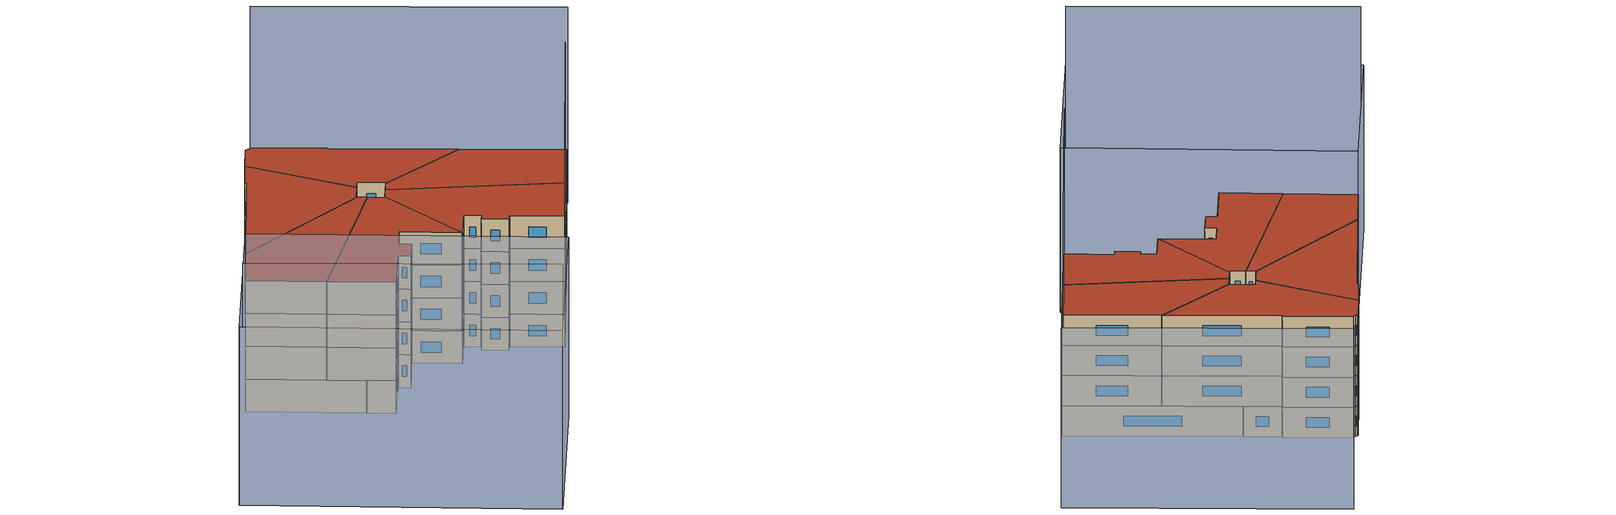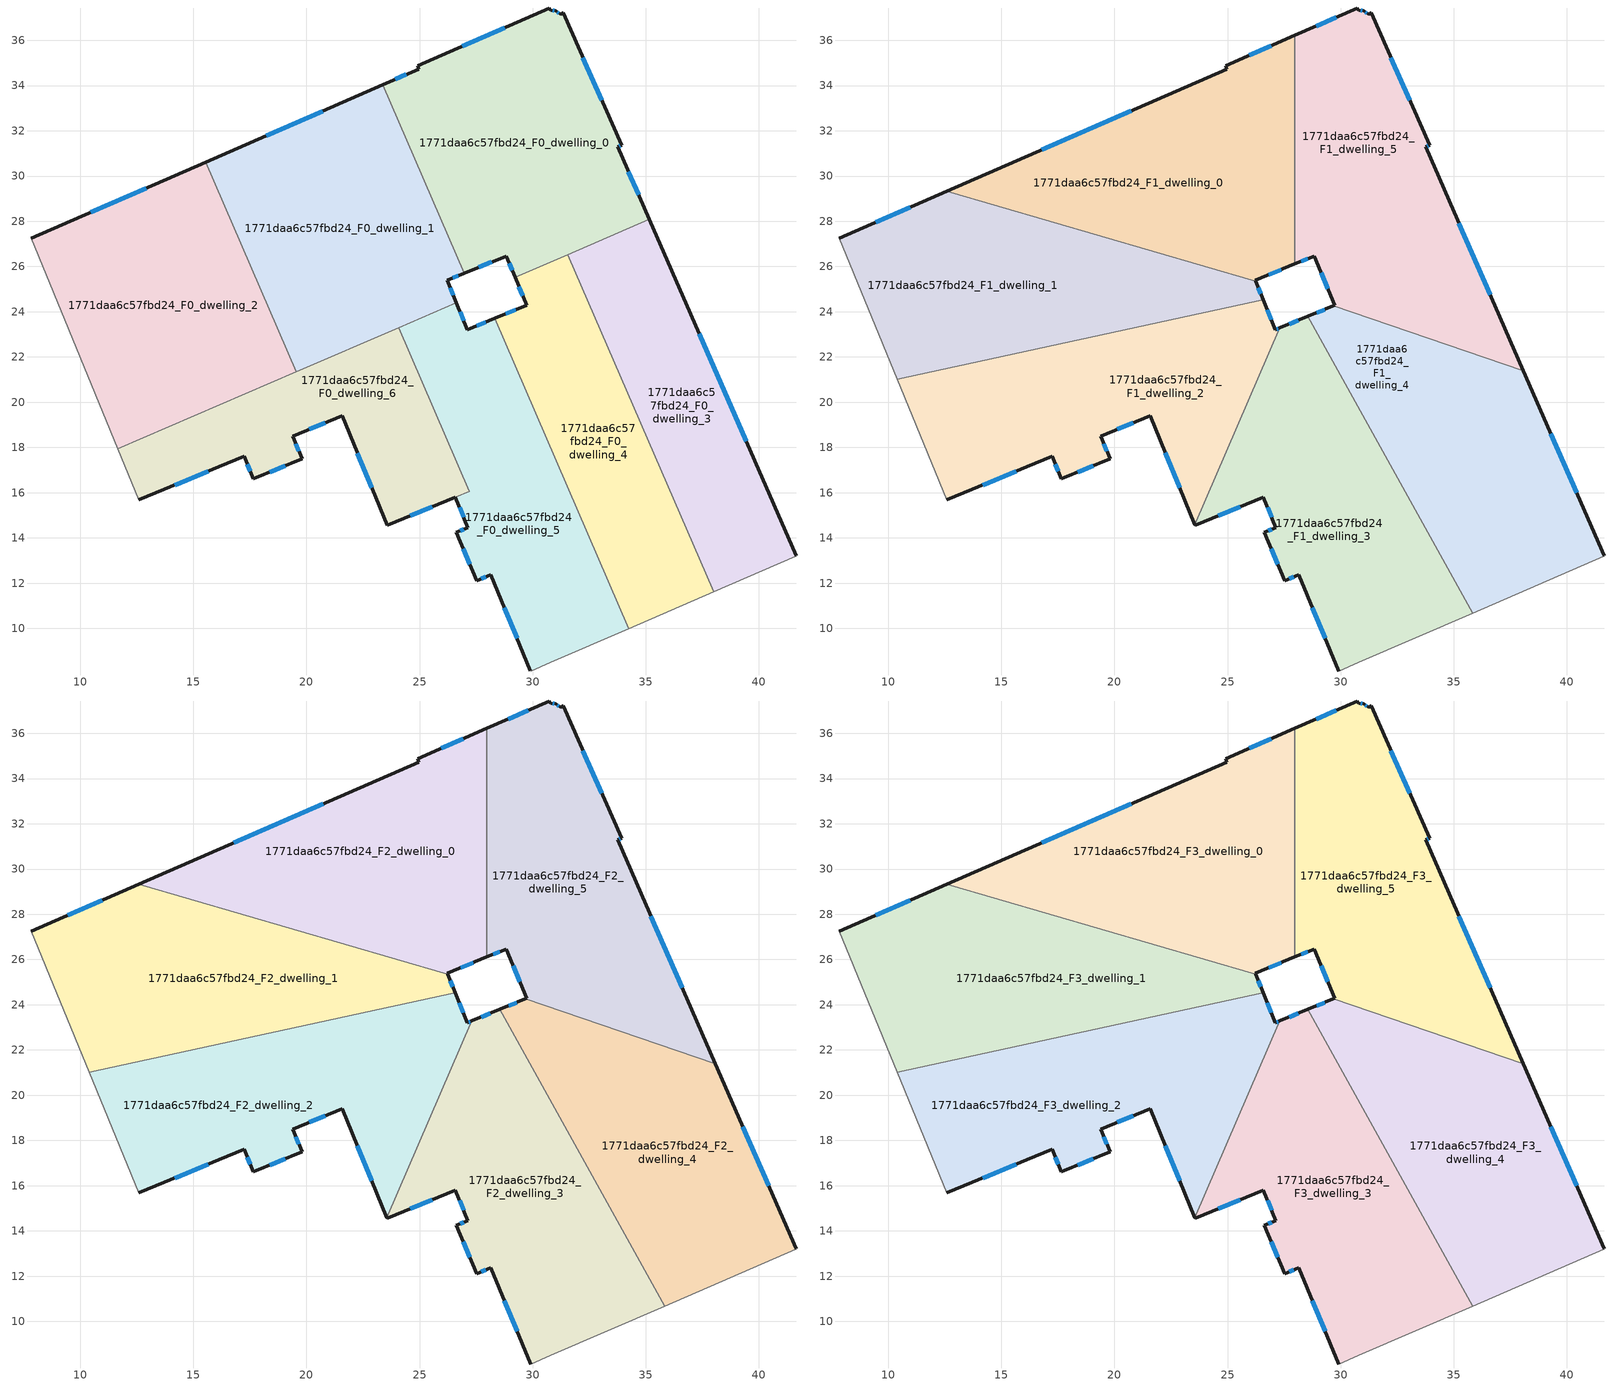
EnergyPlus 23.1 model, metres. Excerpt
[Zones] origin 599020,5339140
1771daa6c57fbd24_F0_dwelling_0
 floor ground (EU_floor_Construction): 31.34,37.21 33.94,31.36 33.76,31.29 35.16,28.08 29.22,25.51 28.83,26.46 26.98,25.7 23.38,34.04 24.96,34.73 24.92,34.88 30.74,37.43 30.81,37.33 31.02,37.3 31.23,37.16 z0
 wall outside (EU_wall_Construction): 35.16,28.08 33.76,31.29 33.94,31.36 31.34,37.21 31.23,37.16 31.02,37.3 30.81,37.33 30.74,37.43 24.92,34.88 24.96,34.73 23.38,34.04 / 26.98,25.7 28.83,26.46 29.22,25.51 z0:3
 wall to 1771daa6c57fbd24_F0_dwelling_1 (EU_wall_Construction): 23.38,34.04 26.98,25.7 z0:3
 wall to 1771daa6c57fbd24_F0_dwelling_3 (EU_wall_Construction): 31.56,26.52 35.16,28.08 z0:3
 wall to 1771daa6c57fbd24_F0_dwelling_4 (EU_wall_Construction): 29.22,25.51 31.56,26.52 z0:3
 window (EU_Window_Construction): 34.68,29.17 34.24,30.19 / 28.96,26.14 29.09,25.84 / 27.61,25.96 28.2,26.2 / 24.42,34.49 23.92,34.27 / 28.76,36.56 26.9,35.75 / 30.95,37.31 30.88,37.32 / 31.16,37.2 31.09,37.25 / 33.05,33.35 32.23,35.22 / 33.82,31.31 33.88,31.33 z1.02:1.98
1771daa6c57fbd24_F0_dwelling_1
 floor ground (EU_floor_Construction): 23.38,34.04 26.98,25.7 26.22,25.39 26.62,24.39 19.55,21.34 15.55,30.61 z0
 wall outside (EU_wall_Construction): 23.38,34.04 15.55,30.61 / 26.62,24.39 26.22,25.39 26.98,25.7 z0:3
 wall to 1771daa6c57fbd24_F0_dwelling_2 (EU_wall_Construction): 15.55,30.61 19.55,21.34 z0:3
 wall to 1771daa6c57fbd24_F0_dwelling_6 (EU_wall_Construction): 19.55,21.34 24.09,23.3 z0:3
 wall to 1771daa6c57fbd24_F0_dwelling_5 (EU_wall_Construction): 24.09,23.3 26.62,24.39 z0:3
 window (EU_Window_Construction): 20.72,32.87 18.21,31.78 / 26.48,25.49 26.72,25.59 / 26.49,24.73 26.36,25.05 z1.02:1.98
1771daa6c57fbd24_F0_dwelling_2
 floor ground (EU_floor_Construction): 15.55,30.61 19.55,21.34 11.66,17.93 7.84,27.24 z0
 wall outside (EU_wall_Construction): 15.55,30.61 7.84,27.24 z0:3
 wall adiabatic (EU_wall_Construction): 7.84,27.24 11.66,17.93 z0:3
 wall to 1771daa6c57fbd24_F0_dwelling_6 (EU_wall_Construction): 11.66,17.93 19.55,21.34 z0:3
 window (EU_Window_Construction): 12.92,29.47 10.46,28.39 z1.02:1.98
1771daa6c57fbd24_F0_dwelling_3
 floor ground (EU_floor_Construction): 35.16,28.08 41.65,13.22 41.64,13.18 38,11.61 31.56,26.53 z0
 wall outside (EU_wall_Construction): 41.65,13.22 35.16,28.08 z0:3
 wall adiabatic (EU_wall_Construction): 38,11.61 41.64,13.18 41.65,13.22 z0:3
 wall to 1771daa6c57fbd24_F0_dwelling_4 (EU_wall_Construction): 31.56,26.53 38,11.61 z0:3
 window (EU_Window_Construction): 39.44,18.28 37.37,23.02 z1.02:1.98
1771daa6c57fbd24_F0_dwelling_4
 floor ground (EU_floor_Construction): 31.56,26.53 38,11.61 34.25,9.99 28.33,23.7 29.74,24.28 29.22,25.51 z0
 wall outside (EU_wall_Construction): 29.22,25.51 29.74,24.28 28.33,23.7 z0:3
 wall adiabatic (EU_wall_Construction): 34.25,9.99 38,11.61 z0:3
 wall to 1771daa6c57fbd24_F0_dwelling_5 (EU_wall_Construction): 28.33,23.7 34.25,9.99 z0:3
 window (EU_Window_Construction): 29.4,25.09 29.56,24.7 / 29.26,24.08 28.81,23.9 z1.02:1.98
1771daa6c57fbd24_F0_dwelling_5
 floor ground (EU_floor_Construction): 28.33,23.7 34.25,9.99 30.81,8.51 29.91,8.11 28.15,12.36 27.52,12.1 26.63,14.25 27.14,14.46 26.58,15.8 27.21,16.06 24.09,23.3 26.62,24.39 27.11,23.2 z0
 wall outside (EU_wall_Construction): 26.58,15.8 27.14,14.46 26.63,14.25 27.52,12.1 28.15,12.36 29.91,8.12 / 28.33,23.7 27.11,23.2 26.62,24.39 z0:3
 wall to 1771daa6c57fbd24_F0_dwelling_6 (EU_wall_Construction): 27.21,16.06 26.58,15.8 / 24.09,23.3 27.21,16.07 z0:3
 wall adiabatic (EU_wall_Construction): 29.91,8.11 30.81,8.51 34.25,9.99 z0:3
 window (EU_Window_Construction): 26.96,14.38 26.8,14.32 / 26.77,15.35 26.95,14.91 / 26.95,23.61 26.79,23.99 / 27.92,23.53 27.53,23.37 / 28.75,10.92 29.31,9.56 / 27.73,12.19 27.94,12.27 / 26.93,13.52 27.22,12.83 z1.02:1.98
1771daa6c57fbd24_F0_dwelling_6
 floor ground (EU_floor_Construction): 24.09,23.3 27.21,16.07 26.58,15.8 23.57,14.56 21.57,19.4 19.39,18.49 19.81,17.5 17.65,16.61 17.24,17.6 12.59,15.68 11.66,17.93 z0
 wall outside (EU_wall_Construction): 12.59,15.68 17.24,17.6 17.65,16.61 19.81,17.5 19.39,18.49 21.57,19.4 23.57,14.56 26.58,15.8 z0:3
 wall adiabatic (EU_wall_Construction): 11.66,17.93 12.59,15.68 z0:3
 window (EU_Window_Construction): 24.59,14.98 25.55,15.38 / 22.25,17.75 22.89,16.21 / 20.13,18.8 20.83,19.09 / 19.66,17.83 19.53,18.15 / 18.38,16.91 19.07,17.19 / 17.38,17.26 17.51,16.95 / 14.17,16.33 15.66,16.95 z1.02:1.98
1771daa6c57fbd24_F1_dwelling_0
 floor to 1771daa6c57fbd24_F0_dwelling_1 (EU_floor_Construction): 23.38,34.04 26.98,25.7 26.22,25.39 26.24,25.34 16.61,28.14 15.55,30.61 z3
 floor to 1771daa6c57fbd24_F0_dwelling_0 (EU_floor_Construction): 27.97,36.22 27.97,26.11 26.98,25.7 23.38,34.04 24.96,34.73 24.92,34.88 z3
 floor to 1771daa6c57fbd24_F0_dwelling_2 (EU_floor_Construction): 15.55,30.61 16.61,28.14 12.58,29.32 z3
 wall outside (EU_wall_Construction): 27.97,36.22 24.92,34.88 24.96,34.73 12.58,29.32 / 26.24,25.34 26.22,25.39 27.97,26.11 z3:6
 wall to 1771daa6c57fbd24_F1_dwelling_5 (EU_wall_Construction): 27.97,26.11 27.97,36.22 z3:6
 wall to 1771daa6c57fbd24_F1_dwelling_1 (EU_wall_Construction): 12.58,29.32 26.24,25.34 z3:6
 window (EU_Window_Construction): 26.93,35.76 25.96,35.33 / 26.82,25.63 27.38,25.86 / 20.75,32.88 16.79,31.16 z4.02:4.98
1771daa6c57fbd24_F1_dwelling_1
 floor to 1771daa6c57fbd24_F0_dwelling_2 (EU_floor_Construction): 16.61,28.14 18.89,22.85 10.4,21.01 7.84,27.24 12.58,29.32 z3
 floor to 1771daa6c57fbd24_F0_dwelling_1 (EU_floor_Construction): 26.24,25.34 26.57,24.53 18.89,22.85 16.61,28.14 z3
 wall outside (EU_wall_Construction): 26.57,24.53 26.24,25.34 / 12.58,29.32 7.84,27.24 z3:6
 wall to 1771daa6c57fbd24_F1_dwelling_2 (EU_wall_Construction): 10.4,21.01 26.57,24.53 z3:6
 wall adiabatic (EU_wall_Construction): 7.84,27.24 10.4,21.01 z3:6
 window (EU_Window_Construction): 26.46,24.8 26.35,25.06 / 10.97,28.61 9.45,27.95 z4.02:4.98
1771daa6c57fbd24_F1_dwelling_2
 floor to 1771daa6c57fbd24_F0_dwelling_6 (EU_floor_Construction): 24.09,23.3 25.7,19.56 23.56,14.59 21.57,19.4 19.39,18.49 19.81,17.5 17.65,16.61 17.24,17.6 12.59,15.68 11.66,17.94 z3
 floor to 1771daa6c57fbd24_F0_dwelling_2 (EU_floor_Construction): 18.89,22.85 19.55,21.34 11.66,17.94 10.4,21.01 z3
 floor to 1771daa6c57fbd24_F0_dwelling_5 (EU_floor_Construction): 26.62,24.39 27.11,23.2 27.31,23.28 25.7,19.56 24.09,23.3 z3
 floor to 1771daa6c57fbd24_F0_dwelling_1 (EU_floor_Construction): 26.57,24.53 26.62,24.39 19.55,21.34 18.89,22.85 z3
 wall outside (EU_wall_Construction): 12.59,15.68 17.24,17.6 17.65,16.61 19.81,17.5 19.39,18.49 21.57,19.4 23.56,14.59 / 27.31,23.28 27.11,23.2 26.57,24.53 z3:6
 wall adiabatic (EU_wall_Construction): 10.4,21.01 12.59,15.68 z3:6
 wall to 1771daa6c57fbd24_F1_dwelling_3 (EU_wall_Construction): 23.56,14.59 27.31,23.28 z3:6
 window (EU_Window_Construction): 19.66,17.83 19.53,18.15 / 18.38,16.91 19.07,17.19 / 17.38,17.26 17.51,16.95 / 14.17,16.33 15.66,16.95 / 26.93,23.65 26.76,24.08 / 27.24,23.25 27.18,23.23 / 22.25,17.76 22.88,16.22 / 20.13,18.8 20.83,19.09 z4.02:4.98
1771daa6c57fbd24_F1_dwelling_3
 floor to 1771daa6c57fbd24_F0_dwelling_5 (EU_floor_Construction): 28.33,23.7 34.25,9.99 29.91,8.12 28.15,12.36 27.52,12.1 26.63,14.25 27.14,14.46 26.58,15.8 27.21,16.06 25.7,19.56 27.31,23.28 z3
 floor to 1771daa6c57fbd24_F0_dwelling_6 (EU_floor_Construction): 25.7,19.56 27.21,16.06 23.57,14.56 23.56,14.59 z3
 floor to 1771daa6c57fbd24_F0_dwelling_4 (EU_floor_Construction): 28.55,23.79 35.84,10.68 34.25,9.99 28.33,23.7 z3
 wall outside (EU_wall_Construction): 23.56,14.59 23.57,14.56 26.58,15.8 27.14,14.46 26.63,14.25 27.52,12.1 28.15,12.36 29.91,8.11 / 28.55,23.79 27.31,23.28 z3:6
 wall to 1771daa6c57fbd24_F1_dwelling_4 (EU_wall_Construction): 35.84,10.68 28.55,23.79 z3:6
 wall adiabatic (EU_wall_Construction): 29.91,8.11 30.81,8.51 35.84,10.68 z3:6
 window (EU_Window_Construction): 28.75,10.92 29.31,9.56 / 27.73,12.19 27.94,12.27 / 26.93,13.52 27.22,12.83 / 26.96,14.38 26.8,14.32 / 26.77,15.35 26.95,14.91 / 24.59,14.98 25.56,15.38 / 28.13,23.62 27.73,23.45 z4.02:4.98
1771daa6c57fbd24_F1_dwelling_4
 floor to 1771daa6c57fbd24_F0_dwelling_3 (EU_floor_Construction): 38.08,21.39 41.65,13.22 41.64,13.18 38,11.61 33.04,23.11 z3
 floor to 1771daa6c57fbd24_F0_dwelling_4 (EU_floor_Construction): 33.04,23.11 38,11.61 35.84,10.68 28.55,23.79 29.68,24.25 z3
 wall outside (EU_wall_Construction): 29.68,24.25 28.55,23.79 / 41.65,13.22 38.08,21.39 z3:6
 wall adiabatic (EU_wall_Construction): 35.84,10.68 41.64,13.18 41.65,13.22 z3:6
 wall to 1771daa6c57fbd24_F1_dwelling_5 (EU_wall_Construction): 38.08,21.39 29.68,24.25 z3:6
 window (EU_Window_Construction): 29.29,24.1 28.93,23.95 / 40.43,16 39.29,18.61 z4.02:4.98
1771daa6c57fbd24_F1_dwelling_5
 floor to 1771daa6c57fbd24_F0_dwelling_0 (EU_floor_Construction): 31.34,37.21 33.94,31.36 33.76,31.29 35.16,28.08 29.22,25.51 28.83,26.46 27.97,26.11 27.97,36.22 30.74,37.43 30.81,37.33 31.02,37.3 31.23,37.16 z3
 floor to 1771daa6c57fbd24_F0_dwelling_3 (EU_floor_Construction): 35.16,28.08 38.08,21.39 33.04,23.11 31.56,26.52 z3
 floor to 1771daa6c57fbd24_F0_dwelling_4 (EU_floor_Construction): 31.56,26.52 33.04,23.11 29.68,24.25 29.74,24.28 29.22,25.51 z3
 wall outside (EU_wall_Construction): 38.08,21.39 33.76,31.29 33.94,31.36 31.34,37.21 31.23,37.16 31.02,37.3 30.81,37.33 30.74,37.43 27.97,36.22 / 27.97,26.11 28.83,26.46 29.74,24.28 29.68,24.25 z3:6
 window (EU_Window_Construction): 33.05,33.35 32.23,35.22 / 33.82,31.31 33.88,31.33 / 36.61,24.76 35.23,27.92 / 29.14,25.72 29.43,25.02 / 28.27,26.23 28.54,26.34 / 29.8,37.02 28.91,36.63 / 30.95,37.31 30.88,37.32 / 31.16,37.2 31.09,37.25 z4.02:4.98
1771daa6c57fbd24_F2_dwelling_0
 floor to 1771daa6c57fbd24_F1_dwelling_0 (EU_floor_Construction): 27.97,36.22 27.97,26.11 26.22,25.39 26.24,25.34 12.58,29.32 24.96,34.73 24.92,34.88 z6
 wall outside (EU_wall_Construction): 27.97,36.22 24.92,34.88 24.96,34.73 12.58,29.32 / 26.24,25.34 26.22,25.39 27.97,26.11 z6:9
 wall to 1771daa6c57fbd24_F2_dwelling_5 (EU_wall_Construction): 27.97,26.11 27.97,36.22 z6:9
 wall to 1771daa6c57fbd24_F2_dwelling_1 (EU_wall_Construction): 12.58,29.32 26.24,25.34 z6:9
 window (EU_Window_Construction): 26.93,35.76 25.96,35.33 / 26.82,25.63 27.38,25.86 / 20.75,32.88 16.79,31.16 z7.02:7.98
1771daa6c57fbd24_F2_dwelling_1
 floor to 1771daa6c57fbd24_F1_dwelling_1 (EU_floor_Construction): 26.24,25.34 26.57,24.53 10.4,21.01 7.84,27.24 12.58,29.32 z6
 wall outside (EU_wall_Construction): 26.57,24.53 26.24,25.34 / 12.58,29.32 7.84,27.24 z6:9
 wall to 1771daa6c57fbd24_F2_dwelling_2 (EU_wall_Construction): 10.4,21.01 26.57,24.53 z6:9
 wall adiabatic (EU_wall_Construction): 7.84,27.24 10.4,21.01 z6:9
 window (EU_Window_Construction): 26.46,24.8 26.35,25.06 / 10.97,28.61 9.45,27.95 z7.02:7.98
1771daa6c57fbd24_F2_dwelling_2
 floor to 1771daa6c57fbd24_F1_dwelling_2 (EU_floor_Construction): 26.57,24.53 27.11,23.2 27.31,23.28 23.56,14.59 21.57,19.4 19.39,18.49 19.81,17.5 17.65,16.61 17.24,17.6 12.59,15.68 10.4,21.01 z6
 wall outside (EU_wall_Construction): 12.59,15.68 17.24,17.6 17.65,16.61 19.81,17.5 19.39,18.49 21.57,19.4 23.56,14.59 / 27.31,23.28 27.11,23.2 26.57,24.53 z6:9
 wall adiabatic (EU_wall_Construction): 10.4,21.01 12.59,15.68 z6:9
 wall to 1771daa6c57fbd24_F2_dwelling_3 (EU_wall_Construction): 23.56,14.59 27.31,23.28 z6:9
 window (EU_Window_Construction): 19.66,17.83 19.53,18.15 / 18.38,16.91 19.07,17.19 / 17.38,17.26 17.51,16.95 / 14.17,16.33 15.66,16.95 / 26.93,23.65 26.76,24.08 / 27.24,23.25 27.18,23.23 / 22.25,17.76 22.88,16.22 / 20.13,18.8 20.83,19.09 z7.02:7.98
1771daa6c57fbd24_F2_dwelling_3
 floor to 1771daa6c57fbd24_F1_dwelling_3 (EU_floor_Construction): 28.55,23.79 35.84,10.68 30.81,8.51 29.91,8.11 28.15,12.36 27.52,12.1 26.63,14.25 27.14,14.46 26.58,15.8 23.57,14.56 23.56,14.59 27.31,23.28 z6
 wall outside (EU_wall_Construction): 23.56,14.59 23.57,14.56 26.58,15.8 27.14,14.46 26.63,14.25 27.52,12.1 28.15,12.36 29.91,8.11 / 28.55,23.79 27.31,23.28 z6:9
 wall to 1771daa6c57fbd24_F2_dwelling_4 (EU_wall_Construction): 35.84,10.68 28.55,23.79 z6:9
 wall adiabatic (EU_wall_Construction): 29.91,8.11 30.81,8.51 35.84,10.68 z6:9
 window (EU_Window_Construction): 28.75,10.92 29.31,9.56 / 27.73,12.19 27.94,12.27 / 26.93,13.52 27.22,12.83 / 26.96,14.38 26.8,14.32 / 26.77,15.35 26.95,14.91 / 24.59,14.98 25.56,15.38 / 28.13,23.62 27.73,23.45 z7.02:7.98
1771daa6c57fbd24_F2_dwelling_4
 floor to 1771daa6c57fbd24_F1_dwelling_4 (EU_floor_Construction): 38.08,21.39 41.65,13.22 41.64,13.18 35.84,10.68 28.55,23.79 29.68,24.25 z6
 wall outside (EU_wall_Construction): 29.68,24.25 28.55,23.79 / 41.65,13.22 38.08,21.39 z6:9
 wall adiabatic (EU_wall_Construction): 35.84,10.68 41.64,13.18 41.65,13.22 z6:9
 wall to 1771daa6c57fbd24_F2_dwelling_5 (EU_wall_Construction): 38.08,21.39 29.68,24.25 z6:9
 window (EU_Window_Construction): 29.29,24.1 28.93,23.95 / 40.43,16 39.29,18.61 z7.02:7.98
1771daa6c57fbd24_F2_dwelling_5
 floor to 1771daa6c57fbd24_F1_dwelling_5 (EU_floor_Construction): 31.34,37.21 33.94,31.36 33.76,31.29 38.08,21.39 29.68,24.25 29.74,24.28 28.83,26.46 27.97,26.11 27.97,36.22 30.74,37.43 30.81,37.33 31.02,37.3 31.23,37.16 z6
 wall outside (EU_wall_Construction): 38.08,21.39 33.76,31.29 33.94,31.36 31.34,37.21 31.23,37.16 31.02,37.3 30.81,37.33 30.74,37.43 27.97,36.22 / 27.97,26.11 28.83,26.46 29.74,24.28 29.68,24.25 z6:9
 window (EU_Window_Construction): 33.05,33.35 32.23,35.22 / 33.82,31.31 33.88,31.33 / 36.61,24.76 35.23,27.92 / 29.14,25.72 29.43,25.02 / 28.27,26.23 28.54,26.34 / 29.8,37.02 28.91,36.63 / 30.95,37.31 30.88,37.32 / 31.16,37.2 31.09,37.25 z7.02:7.98
1771daa6c57fbd24_F3_dwelling_0
 floor to 1771daa6c57fbd24_F2_dwelling_0 (EU_floor_Construction): 27.97,36.22 27.97,26.11 26.22,25.39 26.24,25.34 12.58,29.32 24.96,34.73 24.92,34.88 z9
 wall outside (EU_wall_Construction): 27.97,36.22 24.92,34.88 24.96,34.73 12.58,29.32 / 26.24,25.34 26.22,25.39 27.97,26.11 z9:12
 wall to 1771daa6c57fbd24_F3_dwelling_5 (EU_wall_Construction): 27.97,26.11 27.97,36.22 z9:12
 wall to 1771daa6c57fbd24_F3_dwelling_1 (EU_wall_Construction): 12.58,29.32 26.24,25.34 z9:12
 window (EU_Window_Construction): 26.93,35.76 25.96,35.33 / 26.82,25.63 27.38,25.86 / 20.75,32.88 16.79,31.16 z10.02:10.98
 roof outside (EU_roof_Construction): 27.97,26.11 27.97,36.22 24.92,34.88 24.96,34.73 12.58,29.32 26.24,25.34 26.22,25.39 z12
1771daa6c57fbd24_F3_dwelling_1
 floor to 1771daa6c57fbd24_F2_dwelling_1 (EU_floor_Construction): 26.24,25.34 26.57,24.53 10.4,21.01 7.84,27.24 12.58,29.32 z9
 wall outside (EU_wall_Construction): 26.57,24.53 26.24,25.34 / 12.58,29.32 7.84,27.24 z9:12
 wall to 1771daa6c57fbd24_F3_dwelling_2 (EU_wall_Construction): 10.4,21.01 26.57,24.53 z9:12
 wall adiabatic (EU_wall_Construction): 7.84,27.24 10.4,21.01 z9:12
 window (EU_Window_Construction): 26.46,24.8 26.35,25.06 / 10.97,28.61 9.45,27.95 z10.02:10.98
 roof outside (EU_roof_Construction): 26.57,24.53 26.24,25.34 12.58,29.32 7.84,27.24 10.4,21.01 z12
1771daa6c57fbd24_F3_dwelling_2
 floor to 1771daa6c57fbd24_F2_dwelling_2 (EU_floor_Construction): 26.57,24.53 27.11,23.2 27.31,23.28 23.56,14.59 21.57,19.4 19.39,18.49 19.81,17.5 17.65,16.61 17.24,17.6 12.59,15.68 10.4,21.01 z9
 wall outside (EU_wall_Construction): 12.59,15.68 17.24,17.6 17.65,16.61 19.81,17.5 19.39,18.49 21.57,19.4 23.56,14.59 / 27.31,23.28 27.11,23.2 26.57,24.53 z9:12
 wall adiabatic (EU_wall_Construction): 10.4,21.01 12.59,15.68 z9:12
 wall to 1771daa6c57fbd24_F3_dwelling_3 (EU_wall_Construction): 23.56,14.59 27.31,23.28 z9:12
 window (EU_Window_Construction): 19.66,17.83 19.53,18.15 / 18.38,16.91 19.07,17.19 / 17.38,17.26 17.51,16.95 / 14.17,16.33 15.66,16.95 / 26.93,23.65 26.76,24.08 / 27.24,23.25 27.18,23.23 / 22.25,17.76 22.88,16.22 / 20.13,18.8 20.83,19.09 z10.02:10.98
 roof outside (EU_roof_Construction): 23.56,14.59 27.31,23.28 27.11,23.2 26.57,24.53 10.4,21.01 12.59,15.68 17.24,17.6 17.65,16.61 19.81,17.5 19.39,18.49 21.57,19.4 z12
1771daa6c57fbd24_F3_dwelling_3
 floor to 1771daa6c57fbd24_F2_dwelling_3 (EU_floor_Construction): 28.55,23.79 35.84,10.68 30.81,8.51 29.91,8.11 28.15,12.36 27.52,12.1 26.63,14.25 27.14,14.46 26.58,15.8 23.57,14.56 23.56,14.59 27.31,23.28 z9
 wall outside (EU_wall_Construction): 23.56,14.59 23.57,14.56 26.58,15.8 27.14,14.46 26.63,14.25 27.52,12.1 28.15,12.36 29.91,8.11 / 28.55,23.79 27.31,23.28 z9:12
 wall to 1771daa6c57fbd24_F3_dwelling_4 (EU_wall_Construction): 35.84,10.68 28.55,23.79 z9:12
 wall adiabatic (EU_wall_Construction): 29.91,8.11 30.81,8.51 35.84,10.68 z9:12
 window (EU_Window_Construction): 28.75,10.92 29.31,9.56 / 27.73,12.19 27.94,12.27 / 26.93,13.52 27.22,12.83 / 26.96,14.38 26.8,14.32 / 26.77,15.35 26.95,14.91 / 24.59,14.98 25.56,15.38 / 28.13,23.62 27.73,23.45 z10.02:10.98
 roof outside (EU_roof_Construction): 35.84,10.68 28.55,23.79 27.31,23.28 23.56,14.59 23.57,14.56 26.58,15.8 27.14,14.46 26.63,14.25 27.52,12.1 28.15,12.36 29.91,8.11 30.81,8.51 z12
1771daa6c57fbd24_F3_dwelling_4
 floor to 1771daa6c57fbd24_F2_dwelling_4 (EU_floor_Construction): 38.08,21.39 41.65,13.22 41.64,13.18 35.84,10.68 28.55,23.79 29.68,24.25 z9
 wall outside (EU_wall_Construction): 29.68,24.25 28.55,23.79 / 41.65,13.22 38.08,21.39 z9:12
 wall adiabatic (EU_wall_Construction): 35.84,10.68 41.64,13.18 41.65,13.22 z9:12
 wall to 1771daa6c57fbd24_F3_dwelling_5 (EU_wall_Construction): 38.08,21.39 29.68,24.25 z9:12
 window (EU_Window_Construction): 29.29,24.1 28.93,23.95 / 40.43,16 39.29,18.61 z10.02:10.98
 roof outside (EU_roof_Construction): 41.64,13.18 41.65,13.22 38.08,21.39 29.68,24.25 28.55,23.79 35.84,10.68 z12
1771daa6c57fbd24_F3_dwelling_5
 floor to 1771daa6c57fbd24_F2_dwelling_5 (EU_floor_Construction): 31.34,37.21 33.94,31.36 33.76,31.29 38.08,21.39 29.68,24.25 29.74,24.28 28.83,26.46 27.97,26.11 27.97,36.22 30.74,37.43 30.81,37.33 31.02,37.3 31.23,37.16 z9
 wall outside (EU_wall_Construction): 38.08,21.39 33.76,31.29 33.94,31.36 31.34,37.21 31.23,37.16 31.02,37.3 30.81,37.33 30.74,37.43 27.97,36.22 / 27.97,26.11 28.83,26.46 29.74,24.28 29.68,24.25 z9:12
 window (EU_Window_Construction): 33.05,33.35 32.23,35.22 / 33.82,31.31 33.88,31.33 / 36.61,24.76 35.23,27.92 / 29.14,25.72 29.43,25.02 / 28.27,26.23 28.54,26.34 / 29.8,37.02 28.91,36.63 / 30.95,37.31 30.88,37.32 / 31.16,37.2 31.09,37.25 z10.02:10.98
 roof outside (EU_roof_Construction): 38.08,21.39 33.76,31.29 33.94,31.36 31.34,37.21 31.23,37.16 31.02,37.3 30.81,37.33 30.74,37.43 27.97,36.22 27.97,26.11 28.83,26.46 29.74,24.28 29.68,24.25 z12
shading: 20.82,4.15 41.81,13.41 z0:21.7; -8.67,20.15 1.92,-4.11 z0:22.1; 24.38,5.7 17.89,2.87 / 17.89,2.87 15.33,8.71 / 15.33,8.71 21.82,11.55 / 21.82,11.55 24.38,5.7 z0:3.9; 7.84,27.24 18.03,2.52 / 18.03,2.52 1.4,-4.33 / 1.4,-4.33 -8.79,20.39 / -8.79,20.39 7.84,27.24 z0:16.3; 55.4,19.22 44.96,43.27 z0:17.9
[Building]
EU S2 Campaign: North Axis=0; Terrain=City; Solar Distribution=FullExterior
[Site:Location]
Vienna: Latitude=48; Longitude=16.5; Time Zone=1; Elevation=183
[SizingPeriod:WeatherFileDays]
AnnualSizingPeriod: Begin Month=1; Begin Day of Month=1; End Month=12; End Day of Month=31; Day of Week for Start Day=Monday; Use Weather File Daylight Saving Period=No; Use Weather File Rain and Snow Indicators=No
[MATERIAL]
EU_InternalMass_Material: Roughness=MediumRough; Thickness=0.1; Conductivity=1; Density=1800; Specific Heat=900; Thermal Absorptance=0.9; Solar Absorptance=0.7; Visible Absorptance=0.7
[MATERIAL:NOMASS] Roughness=MediumRough; Thermal Absorptance=0.9; Solar Absorptance=0.7; Visible Absorptance=0.7
Name | Thermal Resistance
EU_wall_NoMass | 0.942466
EU_roof_NoMass | 0.551687
EU_floor_NoMass | 0.66527
[WINDOWMATERIAL:SIMPLEGLAZINGSYSTEM]
EU_Window_SimpleGlazing: UFactor=2.03367; Solar Heat Gain Coefficient=0.65; Visible Transmittance=0.65
[CONSTRUCTION]
EU_wall_Construction: EU_wall_NoMass
EU_roof_Construction: EU_roof_NoMass
EU_floor_Construction: EU_floor_NoMass
EU_Window_Construction: EU_Window_SimpleGlazing
EU_InternalMass_Construction: EU_InternalMass_Material
[ZONE] Type=1; Multiplier=1; Ceiling Height=autocalculate; Floor Area=autocalculate; Part of Total Floor Area=Yes
Name | Volume
1771daa6c57fbd24_F0_dwelling_0 | 257.004
1771daa6c57fbd24_F1_dwelling_0; 1771daa6c57fbd24_F2_dwelling_0; 1771daa6c57fbd24_F3_dwelling_0; 1771daa6c57fbd24_F1_dwelling_5; 1771daa6c57fbd24_F2_dwelling_5; 1771daa6c57fbd24_F3_dwelling_5 | 257.003
1771daa6c57fbd24_F0_dwelling_1 | 256.994
1771daa6c57fbd24_F1_dwelling_1; 1771daa6c57fbd24_F2_dwelling_1; 1771daa6c57fbd24_F3_dwelling_1 | 256.978
1771daa6c57fbd24_F0_dwelling_2 | 256.985
1771daa6c57fbd24_F1_dwelling_2; 1771daa6c57fbd24_F2_dwelling_2; 1771daa6c57fbd24_F3_dwelling_2 | 257.021
1771daa6c57fbd24_F0_dwelling_3 | 192.732
1771daa6c57fbd24_F1_dwelling_3; 1771daa6c57fbd24_F2_dwelling_3; 1771daa6c57fbd24_F3_dwelling_3 | 257.024
1771daa6c57fbd24_F0_dwelling_4 | 192.781
1771daa6c57fbd24_F1_dwelling_4; 1771daa6c57fbd24_F2_dwelling_4; 1771daa6c57fbd24_F3_dwelling_4 | 256.972
1771daa6c57fbd24_F0_dwelling_5 | 213.426
1771daa6c57fbd24_F0_dwelling_6 | 172.092
[INTERNALMASS] Construction=EU_InternalMass_Construction
Name | Zone or ZoneList | Surface Area
1771daa6c57fbd24_F0_dwelling_0_EU_InternalMass | 1771daa6c57fbd24_F0_dwelling_0 | 85.6682
1771daa6c57fbd24_F0_dwelling_1_EU_InternalMass | 1771daa6c57fbd24_F0_dwelling_1 | 85.6643
1771daa6c57fbd24_F0_dwelling_2_EU_InternalMass | 1771daa6c57fbd24_F0_dwelling_2 | 85.6616
1771daa6c57fbd24_F0_dwelling_3_EU_InternalMass | 1771daa6c57fbd24_F0_dwelling_3 | 64.2435
1771daa6c57fbd24_F0_dwelling_4_EU_InternalMass | 1771daa6c57fbd24_F0_dwelling_4 | 64.261
1771daa6c57fbd24_F0_dwelling_5_EU_InternalMass | 1771daa6c57fbd24_F0_dwelling_5 | 71.1423
1771daa6c57fbd24_F0_dwelling_6_EU_InternalMass | 1771daa6c57fbd24_F0_dwelling_6 | 57.3653
1771daa6c57fbd24_F1_dwelling_0_EU_InternalMass | 1771daa6c57fbd24_F1_dwelling_0 | 85.668
1771daa6c57fbd24_F1_dwelling_1_EU_InternalMass | 1771daa6c57fbd24_F1_dwelling_1 | 85.6596
1771daa6c57fbd24_F1_dwelling_2_EU_InternalMass | 1771daa6c57fbd24_F1_dwelling_2 | 85.6734
1771daa6c57fbd24_F1_dwelling_3_EU_InternalMass | 1771daa6c57fbd24_F1_dwelling_3 | 85.6744
1771daa6c57fbd24_F1_dwelling_4_EU_InternalMass | 1771daa6c57fbd24_F1_dwelling_4 | 85.6573
1771daa6c57fbd24_F1_dwelling_5_EU_InternalMass | 1771daa6c57fbd24_F1_dwelling_5 | 85.6679
1771daa6c57fbd24_F2_dwelling_0_EU_InternalMass | 1771daa6c57fbd24_F2_dwelling_0 | 85.668
1771daa6c57fbd24_F2_dwelling_1_EU_InternalMass | 1771daa6c57fbd24_F2_dwelling_1 | 85.6596
1771daa6c57fbd24_F2_dwelling_2_EU_InternalMass | 1771daa6c57fbd24_F2_dwelling_2 | 85.6734
1771daa6c57fbd24_F2_dwelling_3_EU_InternalMass | 1771daa6c57fbd24_F2_dwelling_3 | 85.6744
1771daa6c57fbd24_F2_dwelling_4_EU_InternalMass | 1771daa6c57fbd24_F2_dwelling_4 | 85.6573
1771daa6c57fbd24_F2_dwelling_5_EU_InternalMass | 1771daa6c57fbd24_F2_dwelling_5 | 85.6679
1771daa6c57fbd24_F3_dwelling_0_EU_InternalMass | 1771daa6c57fbd24_F3_dwelling_0 | 85.668
1771daa6c57fbd24_F3_dwelling_1_EU_InternalMass | 1771daa6c57fbd24_F3_dwelling_1 | 85.6596
1771daa6c57fbd24_F3_dwelling_2_EU_InternalMass | 1771daa6c57fbd24_F3_dwelling_2 | 85.6734
1771daa6c57fbd24_F3_dwelling_3_EU_InternalMass | 1771daa6c57fbd24_F3_dwelling_3 | 85.6744
1771daa6c57fbd24_F3_dwelling_4_EU_InternalMass | 1771daa6c57fbd24_F3_dwelling_4 | 85.6573
1771daa6c57fbd24_F3_dwelling_5_EU_InternalMass | 1771daa6c57fbd24_F3_dwelling_5 | 85.6679
[OTHEREQUIPMENT] Fuel Type=Electricity; Design Level Calculation Method=Watts/Area; Power per Zone Floor Area=1; Fraction Latent=0; Fraction Radiant=0; Fraction Lost=0; Carbon Dioxide Generation Rate=0; EndUse Subcategory=EU_Step8_InternalGains
Name | Zone or ZoneList or Space or SpaceList | Schedule
EU_Step8_InternalGain_1771daa6c57fbd24_F0_dwelling_0_f000 | 1771daa6c57fbd24_F0_dwelling_0 | EU_Step8_GainSchedule_1771daa6c57fbd24_F0_dwelling_0_f000
EU_Step8_InternalGain_1771daa6c57fbd24_F0_dwelling_1_f000 | 1771daa6c57fbd24_F0_dwelling_1 | EU_Step8_GainSchedule_1771daa6c57fbd24_F0_dwelling_1_f000
EU_Step8_InternalGain_1771daa6c57fbd24_F0_dwelling_2_f000 | 1771daa6c57fbd24_F0_dwelling_2 | EU_Step8_GainSchedule_1771daa6c57fbd24_F0_dwelling_2_f000
EU_Step8_InternalGain_1771daa6c57fbd24_F0_dwelling_3_f000 | 1771daa6c57fbd24_F0_dwelling_3 | EU_Step8_GainSchedule_1771daa6c57fbd24_F0_dwelling_3_f000
EU_Step8_InternalGain_1771daa6c57fbd24_F0_dwelling_4_f000 | 1771daa6c57fbd24_F0_dwelling_4 | EU_Step8_GainSchedule_1771daa6c57fbd24_F0_dwelling_4_f000
EU_Step8_InternalGain_1771daa6c57fbd24_F0_dwelling_5_f000 | 1771daa6c57fbd24_F0_dwelling_5 | EU_Step8_GainSchedule_1771daa6c57fbd24_F0_dwelling_5_f000
EU_Step8_InternalGain_1771daa6c57fbd24_F0_dwelling_6_f000 | 1771daa6c57fbd24_F0_dwelling_6 | EU_Step8_GainSchedule_1771daa6c57fbd24_F0_dwelling_6_f000
EU_Step8_InternalGain_1771daa6c57fbd24_F1_dwelling_0_f000 | 1771daa6c57fbd24_F1_dwelling_0 | EU_Step8_GainSchedule_1771daa6c57fbd24_F1_dwelling_0_f000
EU_Step8_InternalGain_1771daa6c57fbd24_F1_dwelling_1_f000 | 1771daa6c57fbd24_F1_dwelling_1 | EU_Step8_GainSchedule_1771daa6c57fbd24_F1_dwelling_1_f000
EU_Step8_InternalGain_1771daa6c57fbd24_F1_dwelling_2_f000 | 1771daa6c57fbd24_F1_dwelling_2 | EU_Step8_GainSchedule_1771daa6c57fbd24_F1_dwelling_2_f000
EU_Step8_InternalGain_1771daa6c57fbd24_F1_dwelling_3_f000 | 1771daa6c57fbd24_F1_dwelling_3 | EU_Step8_GainSchedule_1771daa6c57fbd24_F1_dwelling_3_f000
EU_Step8_InternalGain_1771daa6c57fbd24_F1_dwelling_4_f000 | 1771daa6c57fbd24_F1_dwelling_4 | EU_Step8_GainSchedule_1771daa6c57fbd24_F1_dwelling_4_f000
EU_Step8_InternalGain_1771daa6c57fbd24_F1_dwelling_5_f000 | 1771daa6c57fbd24_F1_dwelling_5 | EU_Step8_GainSchedule_1771daa6c57fbd24_F1_dwelling_5_f000
EU_Step8_InternalGain_1771daa6c57fbd24_F2_dwelling_0_f000 | 1771daa6c57fbd24_F2_dwelling_0 | EU_Step8_GainSchedule_1771daa6c57fbd24_F2_dwelling_0_f000
EU_Step8_InternalGain_1771daa6c57fbd24_F2_dwelling_1_f000 | 1771daa6c57fbd24_F2_dwelling_1 | EU_Step8_GainSchedule_1771daa6c57fbd24_F2_dwelling_1_f000
EU_Step8_InternalGain_1771daa6c57fbd24_F2_dwelling_2_f000 | 1771daa6c57fbd24_F2_dwelling_2 | EU_Step8_GainSchedule_1771daa6c57fbd24_F2_dwelling_2_f000
EU_Step8_InternalGain_1771daa6c57fbd24_F2_dwelling_3_f000 | 1771daa6c57fbd24_F2_dwelling_3 | EU_Step8_GainSchedule_1771daa6c57fbd24_F2_dwelling_3_f000
EU_Step8_InternalGain_1771daa6c57fbd24_F2_dwelling_4_f000 | 1771daa6c57fbd24_F2_dwelling_4 | EU_Step8_GainSchedule_1771daa6c57fbd24_F2_dwelling_4_f000
EU_Step8_InternalGain_1771daa6c57fbd24_F2_dwelling_5_f000 | 1771daa6c57fbd24_F2_dwelling_5 | EU_Step8_GainSchedule_1771daa6c57fbd24_F2_dwelling_5_f000
EU_Step8_InternalGain_1771daa6c57fbd24_F3_dwelling_0_f000 | 1771daa6c57fbd24_F3_dwelling_0 | EU_Step8_GainSchedule_1771daa6c57fbd24_F3_dwelling_0_f000
EU_Step8_InternalGain_1771daa6c57fbd24_F3_dwelling_1_f000 | 1771daa6c57fbd24_F3_dwelling_1 | EU_Step8_GainSchedule_1771daa6c57fbd24_F3_dwelling_1_f000
EU_Step8_InternalGain_1771daa6c57fbd24_F3_dwelling_2_f000 | 1771daa6c57fbd24_F3_dwelling_2 | EU_Step8_GainSchedule_1771daa6c57fbd24_F3_dwelling_2_f000
EU_Step8_InternalGain_1771daa6c57fbd24_F3_dwelling_3_f000 | 1771daa6c57fbd24_F3_dwelling_3 | EU_Step8_GainSchedule_1771daa6c57fbd24_F3_dwelling_3_f000
EU_Step8_InternalGain_1771daa6c57fbd24_F3_dwelling_4_f000 | 1771daa6c57fbd24_F3_dwelling_4 | EU_Step8_GainSchedule_1771daa6c57fbd24_F3_dwelling_4_f000
EU_Step8_InternalGain_1771daa6c57fbd24_F3_dwelling_5_f000 | 1771daa6c57fbd24_F3_dwelling_5 | EU_Step8_GainSchedule_1771daa6c57fbd24_F3_dwelling_5_f000
[ZONEVENTILATION:DESIGNFLOWRATE] Schedule=EU_AlwaysOn; Design Flow Rate Calculation Method=AirChanges/Hour; Air Changes per Hour=0.530523; Ventilation Type=Natural; Fan Pressure Rise=0; Fan Total Efficiency=1; Constant Term Coefficient=1; Temperature Term Coefficient=0; Velocity Term Coefficient=0; Velocity Squared Term Coefficient=0; Minimum Indoor Temperature=-100; Maximum Indoor Temperature=100; Delta Temperature=-100; Minimum Outdoor Temperature=-100; Maximum Outdoor Temperature=100; Maximum Wind Speed=40
Name | Zone or ZoneList or Space or SpaceList
EU_ConstantAir_1771daa6c57fbd24_F0_dwelling_0 | 1771daa6c57fbd24_F0_dwelling_0
EU_ConstantAir_1771daa6c57fbd24_F0_dwelling_1 | 1771daa6c57fbd24_F0_dwelling_1
EU_ConstantAir_1771daa6c57fbd24_F0_dwelling_2 | 1771daa6c57fbd24_F0_dwelling_2
EU_ConstantAir_1771daa6c57fbd24_F0_dwelling_3 | 1771daa6c57fbd24_F0_dwelling_3
EU_ConstantAir_1771daa6c57fbd24_F0_dwelling_4 | 1771daa6c57fbd24_F0_dwelling_4
EU_ConstantAir_1771daa6c57fbd24_F0_dwelling_5 | 1771daa6c57fbd24_F0_dwelling_5
EU_ConstantAir_1771daa6c57fbd24_F0_dwelling_6 | 1771daa6c57fbd24_F0_dwelling_6
EU_ConstantAir_1771daa6c57fbd24_F1_dwelling_0 | 1771daa6c57fbd24_F1_dwelling_0
EU_ConstantAir_1771daa6c57fbd24_F1_dwelling_1 | 1771daa6c57fbd24_F1_dwelling_1
EU_ConstantAir_1771daa6c57fbd24_F1_dwelling_2 | 1771daa6c57fbd24_F1_dwelling_2
EU_ConstantAir_1771daa6c57fbd24_F1_dwelling_3 | 1771daa6c57fbd24_F1_dwelling_3
EU_ConstantAir_1771daa6c57fbd24_F1_dwelling_4 | 1771daa6c57fbd24_F1_dwelling_4
EU_ConstantAir_1771daa6c57fbd24_F1_dwelling_5 | 1771daa6c57fbd24_F1_dwelling_5
EU_ConstantAir_1771daa6c57fbd24_F2_dwelling_0 | 1771daa6c57fbd24_F2_dwelling_0
EU_ConstantAir_1771daa6c57fbd24_F2_dwelling_1 | 1771daa6c57fbd24_F2_dwelling_1
EU_ConstantAir_1771daa6c57fbd24_F2_dwelling_2 | 1771daa6c57fbd24_F2_dwelling_2
EU_ConstantAir_1771daa6c57fbd24_F2_dwelling_3 | 1771daa6c57fbd24_F2_dwelling_3
EU_ConstantAir_1771daa6c57fbd24_F2_dwelling_4 | 1771daa6c57fbd24_F2_dwelling_4
EU_ConstantAir_1771daa6c57fbd24_F2_dwelling_5 | 1771daa6c57fbd24_F2_dwelling_5
EU_ConstantAir_1771daa6c57fbd24_F3_dwelling_0 | 1771daa6c57fbd24_F3_dwelling_0
EU_ConstantAir_1771daa6c57fbd24_F3_dwelling_1 | 1771daa6c57fbd24_F3_dwelling_1
EU_ConstantAir_1771daa6c57fbd24_F3_dwelling_2 | 1771daa6c57fbd24_F3_dwelling_2
EU_ConstantAir_1771daa6c57fbd24_F3_dwelling_3 | 1771daa6c57fbd24_F3_dwelling_3
EU_ConstantAir_1771daa6c57fbd24_F3_dwelling_4 | 1771daa6c57fbd24_F3_dwelling_4
EU_ConstantAir_1771daa6c57fbd24_F3_dwelling_5 | 1771daa6c57fbd24_F3_dwelling_5
[HVACTEMPLATE:THERMOSTAT] Constant Heating Setpoint=20; Constant Cooling Setpoint=50
EU_HeatOnly_1771daa6c57fbd24_F0_dwelling_0; EU_HeatOnly_1771daa6c57fbd24_F0_dwelling_1; EU_HeatOnly_1771daa6c57fbd24_F0_dwelling_2; EU_HeatOnly_1771daa6c57fbd24_F0_dwelling_3; EU_HeatOnly_1771daa6c57fbd24_F0_dwelling_4; EU_HeatOnly_1771daa6c57fbd24_F0_dwelling_5; EU_HeatOnly_1771daa6c57fbd24_F0_dwelling_6; EU_HeatOnly_1771daa6c57fbd24_F1_dwelling_0; EU_HeatOnly_1771daa6c57fbd24_F1_dwelling_1; EU_HeatOnly_1771daa6c57fbd24_F1_dwelling_2; EU_HeatOnly_1771daa6c57fbd24_F1_dwelling_3; EU_HeatOnly_1771daa6c57fbd24_F1_dwelling_4; EU_HeatOnly_1771daa6c57fbd24_F1_dwelling_5; EU_HeatOnly_1771daa6c57fbd24_F2_dwelling_0; EU_HeatOnly_1771daa6c57fbd24_F2_dwelling_1; EU_HeatOnly_1771daa6c57fbd24_F2_dwelling_2; EU_HeatOnly_1771daa6c57fbd24_F2_dwelling_3; EU_HeatOnly_1771daa6c57fbd24_F2_dwelling_4; EU_HeatOnly_1771daa6c57fbd24_F2_dwelling_5; EU_HeatOnly_1771daa6c57fbd24_F3_dwelling_0; EU_HeatOnly_1771daa6c57fbd24_F3_dwelling_1; EU_HeatOnly_1771daa6c57fbd24_F3_dwelling_2; EU_HeatOnly_1771daa6c57fbd24_F3_dwelling_3; EU_HeatOnly_1771daa6c57fbd24_F3_dwelling_4; EU_HeatOnly_1771daa6c57fbd24_F3_dwelling_5
[HVACTEMPLATE:ZONE:IDEALLOADSAIRSYSTEM] System Availability Schedule=EU_AlwaysOn; Maximum Heating Supply Air Temperature=50; Minimum Cooling Supply Air Temperature=13; Maximum Heating Supply Air Humidity Ratio=0.0156; Minimum Cooling Supply Air Humidity Ratio=0.0077; Heating Limit=NoLimit; Cooling Limit=NoLimit; Heating Availability Schedule=EU_AlwaysOn; Cooling Availability Schedule=EU_CoolingOff; Dehumidification Control Type=ConstantSensibleHeatRatio; Cooling Sensible Heat Ratio=0.7; Dehumidification Setpoint=60; Humidification Control Type=None; Humidification Setpoint=30; Outdoor Air Method=None; Outdoor Air Flow Rate per Person=0.00944; Outdoor Air Flow Rate per Zone Floor Area=0; Outdoor Air Flow Rate per Zone=0; Demand Controlled Ventilation Type=None; Outdoor Air Economizer Type=NoEconomizer; Heat Recovery Type=None; Sensible Heat Recovery Effectiveness=0.7; Latent Heat Recovery Effectiveness=0.65
Name | Template Thermostat
1771daa6c57fbd24_F0_dwelling_0 | EU_HeatOnly_1771daa6c57fbd24_F0_dwelling_0
1771daa6c57fbd24_F0_dwelling_1 | EU_HeatOnly_1771daa6c57fbd24_F0_dwelling_1
1771daa6c57fbd24_F0_dwelling_2 | EU_HeatOnly_1771daa6c57fbd24_F0_dwelling_2
1771daa6c57fbd24_F0_dwelling_3 | EU_HeatOnly_1771daa6c57fbd24_F0_dwelling_3
1771daa6c57fbd24_F0_dwelling_4 | EU_HeatOnly_1771daa6c57fbd24_F0_dwelling_4
1771daa6c57fbd24_F0_dwelling_5 | EU_HeatOnly_1771daa6c57fbd24_F0_dwelling_5
1771daa6c57fbd24_F0_dwelling_6 | EU_HeatOnly_1771daa6c57fbd24_F0_dwelling_6
1771daa6c57fbd24_F1_dwelling_0 | EU_HeatOnly_1771daa6c57fbd24_F1_dwelling_0
1771daa6c57fbd24_F1_dwelling_1 | EU_HeatOnly_1771daa6c57fbd24_F1_dwelling_1
1771daa6c57fbd24_F1_dwelling_2 | EU_HeatOnly_1771daa6c57fbd24_F1_dwelling_2
1771daa6c57fbd24_F1_dwelling_3 | EU_HeatOnly_1771daa6c57fbd24_F1_dwelling_3
1771daa6c57fbd24_F1_dwelling_4 | EU_HeatOnly_1771daa6c57fbd24_F1_dwelling_4
1771daa6c57fbd24_F1_dwelling_5 | EU_HeatOnly_1771daa6c57fbd24_F1_dwelling_5
1771daa6c57fbd24_F2_dwelling_0 | EU_HeatOnly_1771daa6c57fbd24_F2_dwelling_0
1771daa6c57fbd24_F2_dwelling_1 | EU_HeatOnly_1771daa6c57fbd24_F2_dwelling_1
1771daa6c57fbd24_F2_dwelling_2 | EU_HeatOnly_1771daa6c57fbd24_F2_dwelling_2
1771daa6c57fbd24_F2_dwelling_3 | EU_HeatOnly_1771daa6c57fbd24_F2_dwelling_3
1771daa6c57fbd24_F2_dwelling_4 | EU_HeatOnly_1771daa6c57fbd24_F2_dwelling_4
1771daa6c57fbd24_F2_dwelling_5 | EU_HeatOnly_1771daa6c57fbd24_F2_dwelling_5
1771daa6c57fbd24_F3_dwelling_0 | EU_HeatOnly_1771daa6c57fbd24_F3_dwelling_0
1771daa6c57fbd24_F3_dwelling_1 | EU_HeatOnly_1771daa6c57fbd24_F3_dwelling_1
1771daa6c57fbd24_F3_dwelling_2 | EU_HeatOnly_1771daa6c57fbd24_F3_dwelling_2
1771daa6c57fbd24_F3_dwelling_3 | EU_HeatOnly_1771daa6c57fbd24_F3_dwelling_3
1771daa6c57fbd24_F3_dwelling_4 | EU_HeatOnly_1771daa6c57fbd24_F3_dwelling_4
1771daa6c57fbd24_F3_dwelling_5 | EU_HeatOnly_1771daa6c57fbd24_F3_dwelling_5
[SIZING:ZONE] Zone Cooling Design Supply Air Temperature Input Method=SupplyAirTemperature; Zone Cooling Design Supply Air Temperature=13; Zone Heating Design Supply Air Temperature Input Method=SupplyAirTemperature; Zone Heating Design Supply Air Temperature=50; Zone Cooling Design Supply Air Humidity Ratio=0.008; Zone Heating Design Supply Air Humidity Ratio=0.008; Cooling Design Air Flow Method=DesignDay; Cooling Design Air Flow Rate=0; Cooling Minimum Air Flow per Zone Floor Area=0.000762; Cooling Minimum Air Flow=0; Cooling Minimum Air Flow Fraction=0.2; Heating Design Air Flow Method=DesignDay; Heating Design Air Flow Rate=0; Heating Maximum Air Flow per Zone Floor Area=0.002032; Heating Maximum Air Flow=0.141576; Heating Maximum Air Flow Fraction=0.3; Account for Dedicated Outdoor Air System=No; Dedicated Outdoor Air System Control Strategy=NeutralSupplyAir; Dedicated Outdoor Air Low Setpoint Temperature for Design=autosize; Dedicated Outdoor Air High Setpoint Temperature for Design=autosize; Zone Load Sizing Method=Sensible Load Only No Latent Load; Zone Latent Cooling Design Supply Air Humidity Ratio Input Method=HumidityRatioDifference; Zone Cooling Design Supply Air Humidity Ratio Difference=0.005; Zone Latent Heating Design Supply Air Humidity Ratio Input Method=HumidityRatioDifference; Zone Humidification Design Supply Air Humidity Ratio Difference=0.005
1771daa6c57fbd24_F0_dwelling_0; 1771daa6c57fbd24_F0_dwelling_1; 1771daa6c57fbd24_F0_dwelling_2; 1771daa6c57fbd24_F0_dwelling_3; 1771daa6c57fbd24_F0_dwelling_4; 1771daa6c57fbd24_F0_dwelling_5; 1771daa6c57fbd24_F0_dwelling_6; 1771daa6c57fbd24_F1_dwelling_0; 1771daa6c57fbd24_F1_dwelling_1; 1771daa6c57fbd24_F1_dwelling_2; 1771daa6c57fbd24_F1_dwelling_3; 1771daa6c57fbd24_F1_dwelling_4; 1771daa6c57fbd24_F1_dwelling_5; 1771daa6c57fbd24_F2_dwelling_0; 1771daa6c57fbd24_F2_dwelling_1; 1771daa6c57fbd24_F2_dwelling_2; 1771daa6c57fbd24_F2_dwelling_3; 1771daa6c57fbd24_F2_dwelling_4; 1771daa6c57fbd24_F2_dwelling_5; 1771daa6c57fbd24_F3_dwelling_0; 1771daa6c57fbd24_F3_dwelling_1; 1771daa6c57fbd24_F3_dwelling_2; 1771daa6c57fbd24_F3_dwelling_3; 1771daa6c57fbd24_F3_dwelling_4; 1771daa6c57fbd24_F3_dwelling_5
[SCHEDULE:CONSTANT]
Name | Hourly Value
EU_AlwaysOn | 1
EU_CoolingOff | 0
[SCHEDULE:FILE] Column Number=1; Rows to Skip at Top=0; Number of Hours of Data=8760; Column Separator=Comma; Interpolate to Timestep=No; Minutes per Item=60; Adjust Schedule for Daylight Savings=Yes
Name | File
EU_Step8_GainSchedule_1771daa6c57fbd24_F0_dwelling_0_f000 | ../../schedules/1771daa6c57fbd24/1771daa6c57fbd24_F0_dwelling_0_f000_gain.csv
EU_Step8_GainSchedule_1771daa6c57fbd24_F0_dwelling_1_f000 | ../../schedules/1771daa6c57fbd24/1771daa6c57fbd24_F0_dwelling_1_f000_gain.csv
EU_Step8_GainSchedule_1771daa6c57fbd24_F0_dwelling_2_f000 | ../../schedules/1771daa6c57fbd24/1771daa6c57fbd24_F0_dwelling_2_f000_gain.csv
EU_Step8_GainSchedule_1771daa6c57fbd24_F0_dwelling_3_f000 | ../../schedules/1771daa6c57fbd24/1771daa6c57fbd24_F0_dwelling_3_f000_gain.csv
EU_Step8_GainSchedule_1771daa6c57fbd24_F0_dwelling_4_f000 | ../../schedules/1771daa6c57fbd24/1771daa6c57fbd24_F0_dwelling_4_f000_gain.csv
EU_Step8_GainSchedule_1771daa6c57fbd24_F0_dwelling_5_f000 | ../../schedules/1771daa6c57fbd24/1771daa6c57fbd24_F0_dwelling_5_f000_gain.csv
EU_Step8_GainSchedule_1771daa6c57fbd24_F0_dwelling_6_f000 | ../../schedules/1771daa6c57fbd24/1771daa6c57fbd24_F0_dwelling_6_f000_gain.csv
EU_Step8_GainSchedule_1771daa6c57fbd24_F1_dwelling_0_f000 | ../../schedules/1771daa6c57fbd24/1771daa6c57fbd24_F1_dwelling_0_f000_gain.csv
EU_Step8_GainSchedule_1771daa6c57fbd24_F1_dwelling_1_f000 | ../../schedules/1771daa6c57fbd24/1771daa6c57fbd24_F1_dwelling_1_f000_gain.csv
EU_Step8_GainSchedule_1771daa6c57fbd24_F1_dwelling_2_f000 | ../../schedules/1771daa6c57fbd24/1771daa6c57fbd24_F1_dwelling_2_f000_gain.csv
EU_Step8_GainSchedule_1771daa6c57fbd24_F1_dwelling_3_f000 | ../../schedules/1771daa6c57fbd24/1771daa6c57fbd24_F1_dwelling_3_f000_gain.csv
EU_Step8_GainSchedule_1771daa6c57fbd24_F1_dwelling_4_f000 | ../../schedules/1771daa6c57fbd24/1771daa6c57fbd24_F1_dwelling_4_f000_gain.csv
EU_Step8_GainSchedule_1771daa6c57fbd24_F1_dwelling_5_f000 | ../../schedules/1771daa6c57fbd24/1771daa6c57fbd24_F1_dwelling_5_f000_gain.csv
EU_Step8_GainSchedule_1771daa6c57fbd24_F2_dwelling_0_f000 | ../../schedules/1771daa6c57fbd24/1771daa6c57fbd24_F2_dwelling_0_f000_gain.csv
EU_Step8_GainSchedule_1771daa6c57fbd24_F2_dwelling_1_f000 | ../../schedules/1771daa6c57fbd24/1771daa6c57fbd24_F2_dwelling_1_f000_gain.csv
EU_Step8_GainSchedule_1771daa6c57fbd24_F2_dwelling_2_f000 | ../../schedules/1771daa6c57fbd24/1771daa6c57fbd24_F2_dwelling_2_f000_gain.csv
EU_Step8_GainSchedule_1771daa6c57fbd24_F2_dwelling_3_f000 | ../../schedules/1771daa6c57fbd24/1771daa6c57fbd24_F2_dwelling_3_f000_gain.csv
EU_Step8_GainSchedule_1771daa6c57fbd24_F2_dwelling_4_f000 | ../../schedules/1771daa6c57fbd24/1771daa6c57fbd24_F2_dwelling_4_f000_gain.csv
EU_Step8_GainSchedule_1771daa6c57fbd24_F2_dwelling_5_f000 | ../../schedules/1771daa6c57fbd24/1771daa6c57fbd24_F2_dwelling_5_f000_gain.csv
EU_Step8_GainSchedule_1771daa6c57fbd24_F3_dwelling_0_f000 | ../../schedules/1771daa6c57fbd24/1771daa6c57fbd24_F3_dwelling_0_f000_gain.csv
EU_Step8_GainSchedule_1771daa6c57fbd24_F3_dwelling_1_f000 | ../../schedules/1771daa6c57fbd24/1771daa6c57fbd24_F3_dwelling_1_f000_gain.csv
EU_Step8_GainSchedule_1771daa6c57fbd24_F3_dwelling_2_f000 | ../../schedules/1771daa6c57fbd24/1771daa6c57fbd24_F3_dwelling_2_f000_gain.csv
EU_Step8_GainSchedule_1771daa6c57fbd24_F3_dwelling_3_f000 | ../../schedules/1771daa6c57fbd24/1771daa6c57fbd24_F3_dwelling_3_f000_gain.csv
EU_Step8_GainSchedule_1771daa6c57fbd24_F3_dwelling_4_f000 | ../../schedules/1771daa6c57fbd24/1771daa6c57fbd24_F3_dwelling_4_f000_gain.csv
EU_Step8_GainSchedule_1771daa6c57fbd24_F3_dwelling_5_f000 | ../../schedules/1771daa6c57fbd24/1771daa6c57fbd24_F3_dwelling_5_f000_gain.csv
